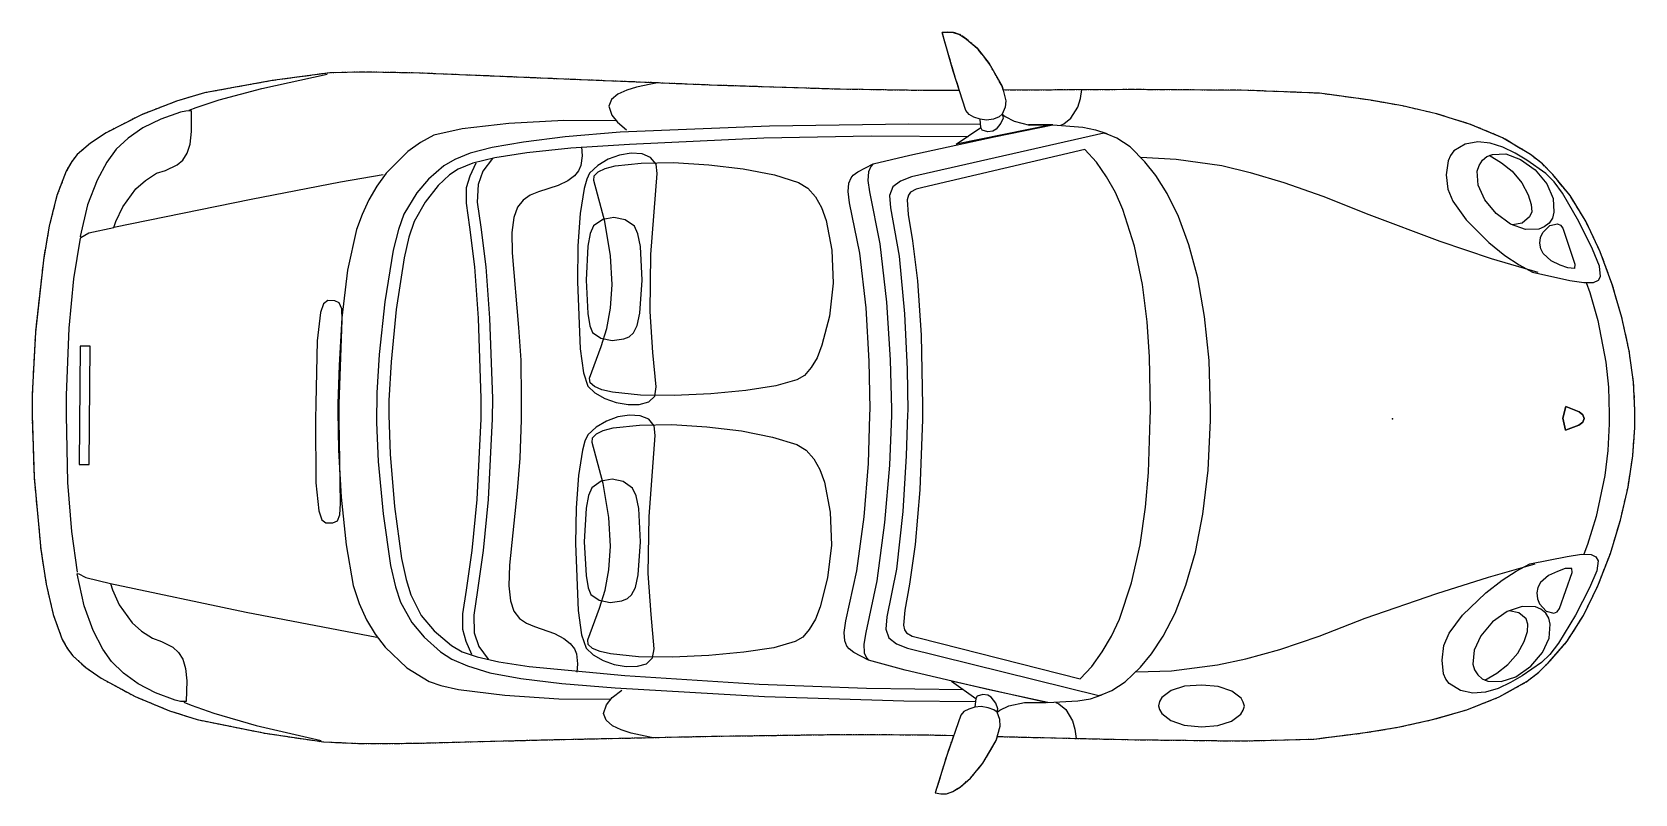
# Model space of a CAD drawing. Header units: inches. Extents: x 1 to 170, y -6 to 75.
import ezdxf

# ---------------------------------------------------------------- set-up
doc = ezdxf.new("R2010")
doc.units = ezdxf.units.IN
doc.header["$MEASUREMENT"] = 0
doc.linetypes.add('PHANTOM2', pattern=[1.25, 0.625, -0.125, 0.125, -0.125, 0.125, -0.125])
doc.layers.add('VEHICLE_OUTLINE', color=8, linetype='PHANTOM2')
doc.layers.add('VEHICLES', color=7, linetype='Continuous')

msp = doc.modelspace()

# ---------------------------------------------------------------- linework, layer by layer
at = {"layer": 'VEHICLE_OUTLINE', "color": 8}
msp.add_lwpolyline([(103.51, 68.96), (103.4, 69.39), (102.04, 71.81), (100.76, 73.41), (99.65, 74.36), (98.9, 74.88), (98.24, 75.09), (97.64, 75.13), (97.04, 75.07), (98.21, 70.97), (98.88, 68.93), (95.63, 68.92), (86.22, 69.06), (73.23, 69.48), (55.27, 70.21), (41.65, 70.78), (35.84, 70.89), (32.14, 70.8), (26.03, 69.98), (18.88, 68.69), (15.9, 67.79), (12.19, 66.37), (8.44, 64.45), (6.8, 63.35), (5.38, 62.16), (4.8, 61.41), (4.22, 60.4), (3.23, 57.82), (2.42, 54.58), (1.79, 50.94), (0.94, 43.31), (0.61, 36.72), (0.59, 34.53), (0.81, 27.94), (1.52, 20.29), (2.09, 16.61), (2.84, 13.39), (3.78, 10.76), (4.35, 9.76), (4.91, 9.01), (6.28, 7.79), (7.9, 6.66), (11.52, 4.71), (15.15, 3.2), (18.09, 2.27), (25.3, 0.82), (31.51, -0.1), (35.21, -0.26), (41.02, -0.25), (54.65, 0.11), (72.62, 0.5), (85.62, 0.68), (95.03, 0.66), (98.27, 0.58), (97.57, -1.44), (96.33, -5.49), (96.93, -5.61), (97.53, -5.59), (98.2, -5.35), (98.95, -4.88), (100.07, -3.93), (101.38, -2.37), (102.79, 0.05), (102.91, 0.47), (116.78, 0.14), (128.84, 0), (136.45, 0.2), (141.9, 0.88), (145.34, 1.45), (149.02, 2.26), (152.67, 3.31), (156.08, 4.66), (159.07, 6.32), (160.31, 7.3), (161.41, 8.38), (163.29, 10.56), (165.03, 13.31), (166.56, 16.45), (167.89, 19.87), (168.94, 23.41), (169.75, 26.9), (170.26, 30.2), (170.47, 33.21), (170.49, 35.07), (170.33, 38.02), (169.88, 41.34), (169.1, 44.86), (168.08, 48.39), (166.81, 51.83), (165.31, 55), (163.62, 57.79), (161.77, 60.03), (160.67, 61.15), (159.41, 62.16), (156.45, 63.93), (153.06, 65.34), (149.46, 66.46), (145.86, 67.3), (142.47, 67.9), (137.06, 68.64), (129.45, 68.95), (117.38, 69.03)], close=True, dxfattribs=at)
at = {"layer": 'VEHICLES', "color": 9}
for points in [[(98.53, 63.24), (101.16, 65.02), (101.08, 65.89), (100.42, 66.11), (99.91, 66.38), (99.58, 66.81), (98.21, 70.97), (97.04, 75.07), (97.64, 75.13), (98.24, 75.09), (98.9, 74.88), (99.65, 74.36), (100.76, 73.41), (102.04, 71.81), (103.4, 69.39), (103.81, 67.85), (103.74, 67.16), (103.43, 66.41), (103.73, 66.17), (104.69, 65.68), (106.31, 65.27), (108.63, 65.28), (98.53, 63.24)], [(98.88, 68.93), (95.63, 68.92), (86.22, 69.06), (73.23, 69.48), (55.27, 70.21), (41.65, 70.78), (35.84, 70.89), (32.14, 70.8), (26.03, 69.98), (18.88, 68.69), (15.9, 67.79), (12.19, 66.37), (8.44, 64.45), (6.8, 63.35), (5.38, 62.16), (4.8, 61.41), (4.22, 60.4), (3.23, 57.82), (2.42, 54.58), (1.79, 50.94), (0.94, 43.31), (0.61, 36.72), (0.59, 34.53), (0.81, 27.94), (1.52, 20.29), (2.09, 16.61), (2.84, 13.39), (3.78, 10.76), (4.35, 9.76), (4.91, 9.01), (6.28, 7.79), (7.9, 6.66), (11.52, 4.71), (15.15, 3.2), (18.09, 2.27), (25.3, 0.82), (31.51, -0.1), (35.21, -0.26), (41.02, -0.25), (54.65, 0.11), (72.62, 0.5), (85.62, 0.68), (95.03, 0.66), (98.27, 0.58)], [(17.24, 66.84), (18, 67.14), (20.44, 67.93), (24.94, 69.15), (31.87, 70.68)], [(66.87, 69.73), (66.18, 69.61), (64.67, 69.29), (63.62, 68.97), (62.68, 68.56), (62.01, 67.99), (61.74, 67.27), (62.03, 66.33), (62.63, 65.58), (63.61, 64.76)], [(170.49, 35.07), (170.33, 38.02), (169.88, 41.34), (169.1, 44.86), (168.08, 48.39), (166.81, 51.83), (165.31, 55), (163.62, 57.79), (161.77, 60.03), (160.67, 61.15), (159.41, 62.16), (156.45, 63.93), (153.06, 65.34), (149.46, 66.46), (145.86, 67.3), (142.47, 67.9), (137.06, 68.64), (129.45, 68.95), (117.38, 69.03), (103.51, 68.96)], [(109.64, 65.26), (109.95, 65.41), (110.7, 66.01), (111.44, 67.17), (111.71, 68.07), (111.86, 69.04)], [(16.31, 66.64), (14.23, 65.91), (12.35, 64.99), (10.78, 63.89), (9.51, 62.7), (8.53, 61.35), (7.49, 59.44), (6.47, 56.83), (5.69, 53.46), (5.78, 53.37), (6.6, 53.85), (9.25, 54.43), (9.47, 55.06), (10.2, 56.61), (11.6, 58.53), (12.61, 59.39), (13.79, 60.16), (14.75, 60.46), (15.96, 61.05), (16.56, 61.55), (17.05, 62.3), (17.36, 63.26), (17.5, 64.58), (17.48, 66.78), (16.88, 66.75), (16.31, 66.64)], [(103.43, 66.41), (103.1, 66.14), (102.5, 65.91), (101.74, 65.8), (101.08, 65.89)], [(103.43, 66.41), (103.52, 65.99), (103.27, 65.48), (102.79, 64.82), (102.42, 64.62), (101.88, 64.56), (101.28, 64.72), (101.16, 65.02)], [(62.45, 65.72), (56.95, 65.74), (51.11, 65.43), (46.17, 64.87), (43.18, 64.21), (41.76, 63.44), (40.43, 62.48), (38.12, 60.16), (37.15, 58.81), (36.29, 57.35), (35.59, 55.79), (34.97, 54.2), (34.03, 49.88), (33.42, 44.83), (33.13, 39.84), (33, 35.74), (33, 34.93), (33.08, 30.81), (33.34, 25.84), (33.87, 20.78), (34.64, 16.48), (35.26, 14.58), (36.05, 12.85), (36.97, 11.31), (38.01, 9.95), (40.31, 7.76), (42.67, 6.3), (43.93, 5.86), (45.79, 5.46), (50.72, 4.84), (56.44, 4.46), (61.91, 4.44)], [(101.14, 65.32), (93.53, 65.36), (78.75, 65.15), (62.92, 64.51), (57.11, 64.02), (52.68, 63.46), (49.37, 62.89), (47.02, 62.28), (45.39, 61.63), (44.24, 60.95), (42.6, 59.55), (41.36, 58.08), (40.01, 55.84), (39.43, 54.22), (38.86, 52), (37.97, 46.53), (37.38, 40.97), (37.14, 36.88), (37.11, 33.75), (37.28, 29.63), (37.81, 24.06), (38.6, 18.58), (39.12, 16.35), (39.65, 14.72), (40.83, 12.57), (42.17, 10.99), (43.9, 9.44), (45.07, 8.68), (46.75, 7.95), (49.12, 7.23), (52.39, 6.63), (56.75, 6.08), (62.4, 5.64), (78.22, 4.72), (92.99, 4.26), (100.6, 4.18)], [(89.41, 35.19), (89.33, 40.24), (88.99, 45.9), (88.32, 51.68), (87.25, 57.02), (87.09, 58.22), (87.15, 59.12), (87.4, 59.69), (87.64, 59.96), (88.13, 60.32), (89.73, 61.15), (93.62, 62.08), (102.57, 64.04), (108.78, 65.28), (106.22, 65.29)], [(108.78, 65.28), (111.96, 65.04), (113.32, 64.76), (114.52, 64.36)], [(99.8, 64.04), (89.54, 64.1), (78.17, 63.87), (63.9, 63.21), (57.7, 62.81), (53.03, 62.34), (49.63, 61.8), (47.31, 61.22), (45.77, 60.6), (44.83, 59.98), (43.62, 58.85), (42.25, 57.11), (41.09, 55.05), (40.53, 53.4), (40.03, 51.21), (39.2, 45.74), (38.64, 40.18), (38.42, 36.09), (38.41, 34.52), (38.55, 30.4), (39.02, 24.83), (39.75, 19.35), (40.24, 17.12), (40.74, 15.49), (41.83, 13.31), (43.2, 11.68), (45.05, 10.1), (46.19, 9.45), (47.78, 8.9), (50.06, 8.37), (53.28, 7.89), (63.41, 6.93), (77.66, 6.02), (89.03, 5.59), (99.28, 5.47)], [(58.82, 62.95), (58.9, 62.02), (58.77, 60.97), (58.52, 60.43), (58.07, 59.89), (57.37, 59.36), (56.37, 58.88), (54.26, 58.18), (53.39, 57.83), (52.63, 57.32), (52.05, 56.58), (51.65, 55.47), (51.46, 53.87), (51.47, 51.74), (52.15, 43.82), (52.39, 40.36), (52.44, 36.32), (52.42, 34.04), (52.3, 29.98), (52, 26.49), (51.18, 18.62), (51.13, 16.45), (51.29, 14.85), (51.67, 13.74), (52.24, 12.98), (52.99, 12.49), (53.86, 12.12), (55.95, 11.38), (56.94, 10.86), (57.63, 10.32), (58.08, 9.77), (58.31, 9.23), (58.42, 8.17), (58.33, 7.3)], [(125.51, 35.08), (125.34, 40.31), (124.87, 44.98), (124.16, 49.08), (123.2, 52.58), (122.11, 55.57), (120.9, 58.01), (119.71, 59.92), (118.55, 61.37), (116.97, 62.95), (115.56, 63.87), (114.54, 64.3), (114.18, 64.42), (93.81, 59.79), (92.63, 59.32), (91.84, 58.72), (91.47, 57.79), (91.58, 56.5), (92.5, 51.38), (93.08, 45.26), (93.33, 39.39), (93.41, 34.97), (93.4, 34.64), (93.24, 30.22), (92.89, 24.33), (92.21, 18.22), (91.2, 13.15), (91.07, 11.83), (91.42, 10.92), (92.2, 10.28), (93.37, 9.85), (113.66, 4.83), (114.02, 4.92), (115.05, 5.33), (116.47, 6.25), (118.08, 7.83), (119.26, 9.23), (120.48, 11.12), (121.74, 13.54), (122.88, 16.51), (123.9, 19.99), (124.69, 24.05), (125.24, 28.7), (125.5, 33.97), (125.51, 35.08)], [(159.63, 49.67), (163.57, 48.79), (165.07, 48.57), (166.09, 48.59), (166.61, 48.83), (166.85, 49.22), (166.74, 50.3), (165.97, 52.11), (164.55, 55.04), (162.81, 58.04), (161.91, 59.25), (161.05, 60.13), (159.02, 61.56), (157.79, 62.29), (156.5, 62.93), (155.15, 63.34), (153.83, 63.5), (152.5, 63.24), (151.29, 62.53), (150.93, 62.05), (150.68, 61.48), (150.49, 60.01), (150.66, 58.47), (151.19, 57.21), (152.58, 55.24), (155, 52.84), (156.7, 51.44), (158.2, 50.47), (159.63, 49.67)], [(47.64, 61.25), (47, 59.87), (46.62, 58.61), (46.61, 56.98), (46.95, 54.46), (47.48, 50.24), (47.89, 44.82), (48.17, 36.3), (48.15, 34.14), (47.72, 25.6), (47.22, 20.19), (46.61, 15.98), (46.23, 13.46), (46.21, 11.83), (46.56, 10.56), (47.18, 9.2)], [(49.39, 61.74), (48.38, 60.4), (47.86, 58.96), (47.78, 57.1), (48.15, 54.44), (48.69, 50.23), (49.09, 44.81), (49.38, 36.29), (49.36, 34.13), (48.92, 25.59), (48.42, 20.18), (47.81, 15.97), (47.4, 13.32), (47.44, 11.46), (47.94, 10.01), (48.92, 8.68)], [(59.69, 60.18), (59.39, 59.52), (59.11, 58.56), (58.69, 55.89), (58.45, 52.46), (58.39, 48.67), (58.69, 41.56), (59.03, 39.01), (59.5, 37.59), (60.24, 36.89), (61.29, 36.31), (62.49, 35.88), (63.78, 35.65), (64.95, 35.64), (65.95, 35.94), (66.59, 36.53), (66.75, 37.52), (66.39, 41.17), (66.09, 45.53), (66.18, 51.55), (66.85, 60.12), (66.74, 61.14), (66.15, 61.84), (65.25, 62.21), (64.11, 62.28), (62.87, 62.08), (61.66, 61.64), (60.57, 60.98), (59.69, 60.18)], [(81.83, 59.2), (82.82, 58.59), (83.62, 57.68), (84.27, 56.53), (84.77, 55.17), (85.38, 52.01), (85.5, 48.52), (85.1, 45.03), (84.32, 41.94), (83.8, 40.62), (83.16, 39.57), (82.46, 38.74), (81.64, 38.26), (79.41, 37.62), (76.25, 37.14), (72.52, 36.78), (68.66, 36.6), (65.08, 36.66), (62.11, 36.96), (61, 37.21), (60.19, 37.55), (59.74, 37.95), (59.68, 38.46), (60.92, 41.82), (61.51, 43.71), (61.92, 45.87), (62.09, 48.39), (61.9, 51.4), (61.3, 55.05), (60.14, 59.39), (60.17, 59.9), (60.6, 60.32), (61.35, 60.68), (62.38, 60.94), (65.15, 61.24), (68.58, 61.3), (72.31, 61.06), (75.97, 60.64), (79.28, 59.98), (81.83, 59.2)], [(119.13, 35.07), (119.03, 40.7), (118.79, 44.4), (118.29, 48.38), (117.45, 52.42), (116.22, 56.31), (115.42, 58.12), (114.48, 59.79), (113.41, 61.33), (112.18, 62.69), (95, 58.66), (94.31, 58.49), (93.7, 58.16), (93.49, 57.83), (93.36, 57.35), (93.47, 55.79), (93.9, 52.99), (94.43, 48.77), (94.83, 42.99), (94.98, 35.56), (94.96, 34.05), (94.69, 26.6), (94.18, 20.82), (93.58, 16.62), (93.1, 13.85), (92.97, 12.26), (93.08, 11.78), (93.29, 11.45), (93.89, 11.11), (94.58, 10.92), (111.69, 6.59), (112.93, 7.9), (114.03, 9.43), (115.01, 11.1), (115.84, 12.9), (117.13, 16.77), (118.04, 20.79), (118.62, 24.76), (118.92, 28.46), (119.12, 34.11), (119.13, 35.07)], [(118.13, 61.86), (121.86, 61.65), (126.7, 60.97), (129.7, 60.25), (133.27, 59.2), (137.41, 57.72), (142.27, 55.78), (149.82, 52.98), (155.25, 51.12), (160.18, 49.67)], [(161.39, 54.89), (160.88, 54.47), (160.31, 54.24), (158.89, 54.22), (157.3, 54.77), (155.78, 55.9), (154.56, 57.36), (153.88, 58.9), (153.77, 60.37), (153.96, 61), (154.32, 61.54), (154.78, 61.93), (155.38, 62.16), (156.8, 62.21), (158.36, 61.63), (159.91, 60.53), (161.13, 59.04), (161.81, 57.5), (161.89, 56.03), (161.73, 55.4), (161.39, 54.89)], [(155.05, 62.07), (156.34, 61.28), (157.47, 60.37), (158.51, 59.16), (159.16, 57.89), (159.49, 56.86), (159.54, 56.08), (159.32, 55.54), (158.54, 54.88), (157.51, 54.71)], [(9.25, 54.46), (23.81, 57.4), (33.27, 59.24), (37.82, 60.04)], [(89.73, 61.15), (89.49, 60.88), (89.24, 60.31), (89.17, 59.41), (89.37, 58.2), (90.44, 52.69), (91.16, 46.51), (91.56, 40.4), (91.69, 35.17), (91.69, 34.5), (91.46, 29.21), (90.96, 23.14), (90.12, 16.98), (88.96, 11.48), (88.74, 10.25), (88.79, 9.35), (89.03, 8.81), (89.26, 8.56)], [(60.1, 54.58), (59.76, 53.77), (59.51, 52.42), (59.32, 48.84), (59.5, 45.29), (59.73, 43.99), (60, 43.3), (60.89, 42.69), (62.07, 42.44), (63.3, 42.61), (63.87, 42.84), (64.33, 43.26), (64.73, 44.04), (65.01, 45.33), (65.25, 48.85), (65.07, 52.4), (64.81, 53.73), (64.43, 54.54), (63.44, 55.24), (62.27, 55.49), (61.1, 55.26), (60.1, 54.58)], [(162.83, 54.33), (164.12, 50.53), (164.09, 50.08), (163.37, 50.15), (162.56, 50.43), (161.6, 50.89), (160.76, 51.65), (160.5, 52.16), (160.41, 52.76), (160.48, 53.36), (160.72, 53.87), (161.45, 54.62), (162.27, 54.82), (162.6, 54.67), (162.83, 54.33)], [(5.69, 53.28), (4.99, 48.96), (4.49, 43.76), (4.22, 36.66), (4.2, 34.52), (4.35, 27.39), (4.76, 22.19), (5.38, 17.88)], [(165.31, 48.6), (165.69, 47.51), (166.57, 44.55), (167.4, 40.15), (167.68, 37.5), (167.77, 34.68), (167.77, 33.62), (167.62, 30.77), (167.3, 28.15), (166.39, 23.77), (165.46, 20.83), (165.06, 19.78)], [(33.16, 35.71), (33.47, 44.59), (33.42, 45.79), (33.16, 46.42), (32.68, 46.64), (31.93, 46.68), (31.5, 46.32), (31.16, 45.39), (30.81, 42.41), (30.66, 35.77), (30.64, 34.05), (30.67, 27.37), (30.98, 24.39), (31.3, 23.45), (31.72, 23.12), (32.47, 23.11), (32.95, 23.32), (33.23, 23.95), (33.3, 25.18), (33.14, 34.06), (33.16, 35.71)], [(6.76, 41.84), (5.68, 41.85), (5.57, 29.31), (6.65, 29.3), (6.76, 41.84)], [(59.51, 32.44), (59.2, 31.78), (58.92, 30.82), (58.51, 28.15), (58.27, 24.72), (58.18, 20.93), (58.47, 13.83), (58.84, 11.24), (59.31, 9.82), (60.06, 9.12), (61.11, 8.54), (62.3, 8.11), (63.57, 7.89), (64.77, 7.91), (65.73, 8.17), (66.37, 8.8), (66.53, 9.76), (66.2, 13.4), (65.91, 17.76), (65.99, 23.78), (66.64, 32.38), (66.53, 33.4), (65.96, 34.1), (65.03, 34.47), (63.92, 34.54), (62.69, 34.34), (61.48, 33.9), (60.39, 33.25), (59.51, 32.44)], [(108.09, 4.1), (108.24, 4.09), (102.05, 5.41), (93.13, 7.51), (89.26, 8.56), (87.68, 9.39), (87.2, 9.78), (86.96, 10.03), (86.73, 10.6), (86.67, 11.5), (86.86, 12.74), (88.02, 18.02), (88.8, 23.76), (89.24, 29.41), (89.4, 34.52), (89.41, 35.19)], [(102.91, 0.47), (116.78, 0.14), (128.84, 0), (136.45, 0.2), (141.9, 0.88), (145.34, 1.45), (149.02, 2.26), (152.67, 3.31), (156.08, 4.66), (159.07, 6.32), (160.31, 7.3), (161.41, 8.38), (163.29, 10.56), (165.03, 13.31), (166.56, 16.45), (167.89, 19.87), (168.94, 23.41), (169.75, 26.9), (170.26, 30.2), (170.47, 33.21), (170.49, 35.07)], [(163.15, 35.44), (162.84, 34.21), (163.13, 32.94), (164.54, 33.47), (164.97, 33.8), (165.12, 34.19), (164.98, 34.55), (164.56, 34.88), (163.15, 35.44)], [(163.13, 32.94), (162.84, 34.21), (163.15, 35.44), (164.56, 34.88), (164.98, 34.55), (165.12, 34.19), (164.97, 33.8), (164.54, 33.47), (163.13, 32.94)], [(81.64, 31.43), (82.63, 30.82), (83.44, 29.91), (84.09, 28.77), (84.59, 27.41), (85.19, 24.24), (85.31, 20.75), (84.92, 17.3), (84.14, 14.2), (83.62, 12.89), (82.97, 11.81), (82.28, 11), (81.46, 10.53), (79.23, 9.88), (76.03, 9.4), (72.33, 9.04), (68.48, 8.87), (64.87, 8.93), (61.92, 9.23), (60.81, 9.48), (60, 9.81), (59.55, 10.21), (59.5, 10.72), (60.73, 14.08), (61.32, 15.97), (61.73, 18.13), (61.9, 20.66), (61.72, 23.67), (61.12, 27.28), (59.95, 31.63), (59.99, 32.14), (60.41, 32.55), (61.14, 32.91), (62.19, 33.17), (64.96, 33.48), (68.4, 33.54), (72.12, 33.29), (75.79, 32.87), (79.09, 32.21), (81.64, 31.43)], [(59.91, 26.84), (59.57, 26.03), (59.32, 24.68), (59.11, 21.1), (59.32, 17.52), (59.52, 16.23), (59.81, 15.53), (60.71, 14.92), (61.88, 14.67), (63.12, 14.84), (63.69, 15.08), (64.14, 15.49), (64.54, 16.27), (64.82, 17.59), (65.07, 21.11), (64.89, 24.63), (64.63, 25.99), (64.24, 26.8), (63.26, 27.5), (62.09, 27.76), (60.91, 27.53), (59.91, 26.84)], [(117.65, 7.32), (121.38, 7.44), (126.23, 8.06), (129.25, 8.72), (132.84, 9.71), (137, 11.12), (141.89, 13), (149.5, 15.64), (154.96, 17.37), (159.9, 18.77)], [(159.36, 18.78), (163.31, 19.55), (164.82, 19.78), (165.84, 19.77), (166.35, 19.5), (166.58, 19.1), (166.45, 18.02), (165.66, 16.22), (164.19, 13.32), (162.39, 10.36), (161.47, 9.16), (160.59, 8.32), (158.53, 6.9), (157.29, 6.19), (156, 5.57), (154.64, 5.16), (153.31, 5.05), (151.99, 5.33), (150.79, 6.09), (150.44, 6.55), (150.2, 7.12), (150.04, 8.57), (150.23, 10.1), (150.78, 11.42), (152.21, 13.33), (154.67, 15.69), (156.4, 17.03), (157.91, 18.01), (159.36, 18.78)], [(15.76, 4.34), (13.69, 5.11), (11.83, 6.06), (10.28, 7.18), (9.03, 8.43), (8.08, 9.73), (7.07, 11.69), (6.1, 14.32), (5.38, 17.7), (5.47, 17.76), (6.28, 17.33), (8.92, 16.67), (9.12, 16.01), (9.83, 14.44), (11.2, 12.53), (12.18, 11.62), (13.35, 10.89), (14.31, 10.55), (15.51, 9.94), (16.1, 9.39), (16.58, 8.66), (16.87, 7.67), (16.98, 6.37), (16.93, 4.18), (16.33, 4.18), (15.76, 4.34)], [(162.48, 14.05), (163.84, 17.86), (163.81, 18.28), (163.09, 18.26), (162.27, 17.97), (161.31, 17.52), (160.46, 16.78), (160.18, 16.27), (160.09, 15.7), (160.14, 15.07), (160.38, 14.52), (161.09, 13.77), (161.9, 13.55), (162.23, 13.7), (162.48, 14.05)], [(8.92, 16.67), (23.3, 13.66), (37.12, 11.01)], [(161.03, 13.56), (160.52, 13.95), (159.95, 14.2), (158.54, 14.24), (156.94, 13.71), (155.4, 12.64), (154.15, 11.15), (153.44, 9.62), (153.31, 8.15), (153.49, 7.52), (153.84, 7), (154.29, 6.58), (154.89, 6.33), (156.3, 6.29), (157.87, 6.81), (159.45, 7.91), (160.69, 9.38), (161.4, 10.9), (161.5, 12.38), (161.36, 13.01), (161.03, 13.56)], [(154.56, 6.45), (155.86, 7.19), (157.01, 8.09), (158.07, 9.31), (158.75, 10.54), (159.09, 11.59), (159.15, 12.37), (158.95, 12.94), (158.17, 13.58), (157.15, 13.8)], [(66.26, 0.36), (65.58, 0.5), (64.08, 0.84), (63.03, 1.18), (62.1, 1.61), (61.44, 2.19), (61.17, 2.91), (61.48, 3.84), (62.09, 4.59), (63.09, 5.39)], [(98.03, 6.32), (100.63, 4.49), (100.53, 3.59), (99.87, 3.38), (99.35, 3.12), (99.02, 2.73), (97.57, -1.44), (96.33, -5.49), (96.93, -5.61), (97.53, -5.59), (98.2, -5.35), (98.95, -4.88), (100.07, -3.93), (101.38, -2.37), (102.79, 0.05), (103.22, 1.58), (103.17, 2.27), (102.87, 3.06), (103.18, 3.27), (104.14, 3.71), (105.77, 4.08), (108.09, 4.09), (98.03, 6.32)], [(124.53, 1.48), (126.27, 1.64), (127.72, 2.11), (128.72, 2.83), (128.96, 3.25), (129.09, 3.67), (128.97, 4.12), (128.74, 4.54), (127.75, 5.27), (126.31, 5.77), (124.57, 5.93), (122.76, 5.8), (121.34, 5.33), (120.34, 4.61), (120.1, 4.19), (120, 3.74), (120.09, 3.32), (120.33, 2.9), (121.31, 2.17), (122.72, 1.67), (124.53, 1.48)], [(16.69, 4.12), (17.44, 3.78), (19.87, 2.95), (24.34, 1.64), (31.25, 0.05)], [(102.87, 3.06), (102.54, 3.3), (101.94, 3.52), (101.19, 3.64), (100.53, 3.59)], [(102.87, 3.06), (102.97, 3.42), (102.73, 3.99), (102.26, 4.63), (101.9, 4.84), (101.36, 4.94), (100.75, 4.76), (100.63, 4.49)], [(108.24, 4.09), (111.43, 4.25), (112.78, 4.47), (113.99, 4.88)], [(109.11, 4.09), (109.41, 3.93), (110.16, 3.32), (110.87, 2.14), (111.13, 1.24), (111.26, 0.27)]]:
    msp.add_lwpolyline(points, dxfattribs=at)
at = {"layer": 'VEHICLES'}
msp.add_point((144.8, 34.13), dxfattribs=at)

doc.saveas('drawing.dxf')
